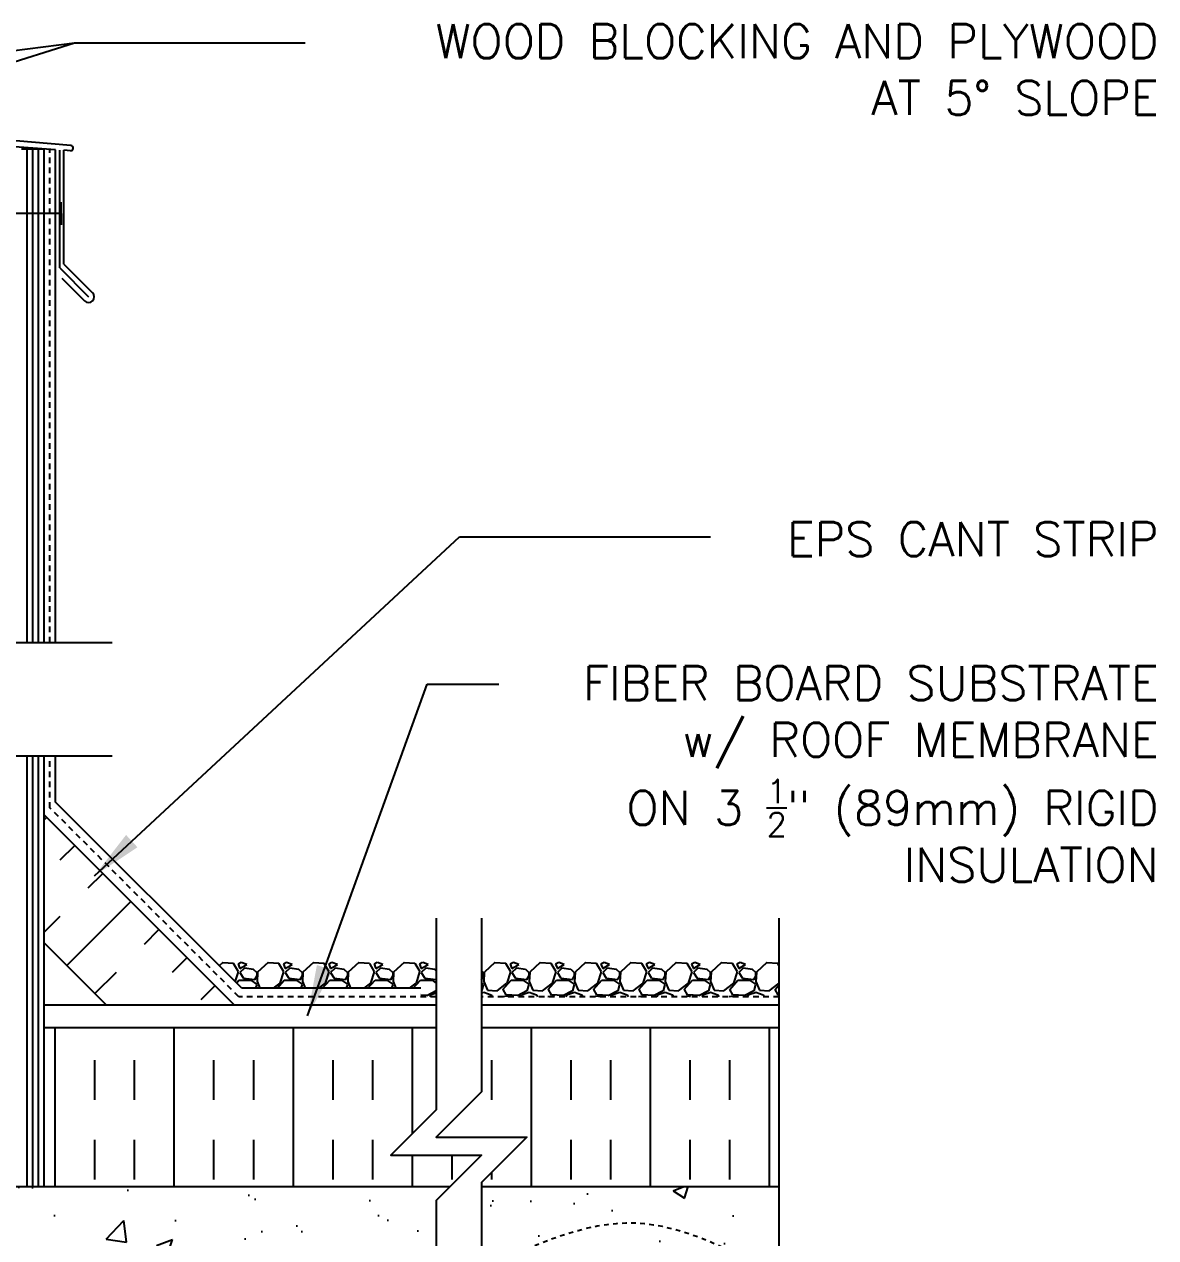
# Model space of a CAD drawing. Header units: inches. Extents: x 96.3 to 152.8, y 101.3 to 176.4.
# Drawn here: x 127.72 to 152.67, y 148.8 to 175.57 of the extents above; entities that cross this region are included whole.
import ezdxf

# ---------------------------------------------------------------- set-up
doc = ezdxf.new("R2010")
doc.units = ezdxf.units.IN
doc.header["$LTSCALE"] = 0.5
doc.header["$MEASUREMENT"] = 0
doc.linetypes.add('DASHED2', pattern=[0.375, 0.25, -0.125])
doc.linetypes.add('HIDDEN2', pattern=[0.1875, 0.125, -0.0625])
for name, color, linetype in [('HATCH', 12, 'Continuous'), ('line25', 2, 'Continuous'), ('LINE50', 5, 'Continuous'), ('LINE9', 9, 'Continuous'), ('TEXT', 4, 'Continuous')]:
    doc.layers.add(name, color=color, linetype=linetype)
doc.styles.add('DIM', font='romans.shx', dxfattribs={"width": 0.7})
doc.styles.add('ROMANS', font='romans.shx', dxfattribs={"height": 0.75})
doc.dimstyles.new('ext_12', dxfattribs={"dimscale": 12, "dimtxt": 0.075, "dimasz": 0.09375, "dimexe": 0.09375, "dimexo": 0.0625, "dimgap": 0.0625, "dimtad": 1, "dimdec": 1, "dimzin": 2, "dimdsep": 46, "dimlunit": 4, "dimtxsty": 'DIM', "dimcen": 0.09, "dimdle": 0.09375, "dimclrt": 4, "dimadec": 0, "dimazin": 0, "dimtfac": 1, "dimtdec": 1, "dimtmove": 2, "dimatfit": 3, "dimfxl": 1, "dimfrac": 2, "dimtolj": 1, "dimtzin": 0, "dimarcsym": 0})

msp = doc.modelspace()

# ---------------------------------------------------------------- hatches: boundary and pattern name
at = {"layer": 'HATCH'}
h = msp.add_hatch(dxfattribs=at)
h.set_pattern_fill('AR-CONC', color=256, scale=0.5)
h.paths.add_polyline_path([(125.035, 169.915, 0.336749), (124.373, 169.81, 0.520567), (123.986, 169.81, 0.520567), (123.486, 169.81, 0.520567), (122.64, 169.81, 0.520567), (122.357, 169.81, 0.520567), (121.463, 169.81, 0.520567), (120.723, 169.81, 0.520567), (120.03, 169.81, 0.520567), (119.81, 169.81, 0.321585), (119.035, 169.835), (119.035, 169.211, 0.064398), (119.145, 169.145), (119.235, 169.145), (119.235, 169.103, -0.249069), (119.345, 168.896), (119.345, 168.829, -0.414214), (119.282, 168.766), (119.235, 168.766), (119.235, 168.696), (119.34, 168.696, 0.10046), (119.733, 168.753, -0.601435), (119.853, 168.649, 2.182095), (120.263, 168.861, -1), (120.426, 169.27, -0.24438), (120.875, 168.749, 0.053157), (121.041, 168.135, 0.223253), (121.241, 167.97), (121.261, 167.966, 0.955472), (121.399, 168.559, -0.735593), (121.386, 169.017, -0.082755), (122.035, 169.126, -0.082755), (122.683, 169.017, -0.735593), (122.67, 168.559, 0.955472), (122.809, 167.966), (122.828, 167.97, 0.223253), (123.029, 168.135, 0.053157), (123.194, 168.749, -0.24438), (123.643, 169.27, -1), (123.806, 168.861, 2.182095), (124.216, 168.649, -0.601435), (124.336, 168.753, 0.10046), (124.73, 168.696), (124.835, 168.696), (124.835, 168.766), (124.787, 168.766, -0.414214), (124.725, 168.829), (124.725, 168.896, -0.249069), (124.835, 169.103), (124.835, 169.145), (124.925, 169.145, 0.064398), (125.035, 169.211)])
h.paths.add_polyline_path([(125.035, 165.081, 0.082415), (124.891, 165.161, -0.317837), (124.725, 165.396), (124.725, 165.464, -0.414214), (124.787, 165.526), (124.835, 165.526), (124.835, 165.596), (124.73, 165.596, -0.188973), (124.574, 165.691, 0.196323), (124.125, 166.037), (122.803, 166.328, 0.057795), (122.035, 166.417, 0.057795), (121.266, 166.328), (119.945, 166.037, 0.196323), (119.495, 165.691, -0.188973), (119.34, 165.596), (119.235, 165.596), (119.235, 165.526), (119.282, 165.526, -0.414214), (119.345, 165.464), (119.345, 165.396, -0.317837), (119.178, 165.161, 0.082415), (119.035, 165.081), (119.035, 161.932), (119.298, 161.932), (120.298, 160.932), (120.298, 162.932), (121.298, 161.932), (125.035, 161.932)])
h.paths.add_polyline_path([(125.035, 159.432), (121.298, 159.432), (120.298, 160.432), (120.298, 158.432), (119.298, 159.432), (119.035, 159.432), (119.035, 156.651, 0.082415), (119.178, 156.572, -0.317837), (119.345, 156.336), (119.345, 156.268, -0.414214), (119.282, 156.206), (119.235, 156.206), (119.235, 156.136), (119.34, 156.136, -0.188973), (119.495, 156.041, 0.196323), (119.945, 155.695), (121.266, 155.404, 0.057795), (122.035, 155.315, 0.057795), (122.803, 155.404), (124.125, 155.695, 0.196323), (124.574, 156.041, -0.188973), (124.73, 156.136), (124.835, 156.136), (124.835, 156.206), (124.787, 156.206, -0.414214), (124.725, 156.268), (124.725, 156.336, -0.317837), (124.891, 156.572, 0.082415), (125.035, 156.651)])
h.paths.add_polyline_path([(125.035, 152.521, 0.064398), (124.925, 152.587), (124.835, 152.587), (124.835, 152.629, -0.249069), (124.725, 152.836), (124.725, 152.903, -0.414214), (124.787, 152.966), (124.835, 152.966), (124.835, 153.036), (124.73, 153.036, 0.10046), (124.336, 152.979, -0.601435), (124.216, 153.084, 2.182095), (123.806, 152.871, -1), (123.643, 152.462, -0.24438), (123.194, 152.983, 0.053157), (123.029, 153.597, 0.223253), (122.828, 153.762), (122.809, 153.766, 0.955472), (122.67, 153.173, -0.735593), (122.683, 152.715, -0.082755), (122.035, 152.607, -0.082755), (121.386, 152.715, -0.735593), (121.399, 153.173, 0.955472), (121.261, 153.766), (121.241, 153.762, 0.223253), (121.041, 153.597, 0.053157), (120.875, 152.983, -0.24438), (120.426, 152.462, -1), (120.263, 152.871, 2.182095), (119.853, 153.084, -0.601435), (119.733, 152.979, 0.10046), (119.34, 153.036), (119.235, 153.036), (119.235, 152.966), (119.282, 152.966, -0.414214), (119.345, 152.903), (119.345, 152.836, -0.249069), (119.235, 152.629), (119.235, 152.587), (119.145, 152.587, 0.064398), (119.035, 152.521), (119.035, 150.432), (119.035, 149.977, -0.430559), (119.404, 149.922, -0.520567), (119.645, 149.922, -0.520567), (120.136, 149.922, -0.520567), (120.459, 149.922, -0.520567), (120.641, 149.922, -0.520567), (121.052, 149.922, -0.520567), (121.417, 149.922, -0.520567), (121.918, 149.922, -0.520567), (122.205, 149.922, -0.520567), (122.424, 149.922, -0.520567), (122.742, 149.922, -0.520567), (122.961, 149.922, -0.520567), (123.263, 149.922, -0.520567), (123.568, 149.922, -0.520567), (123.889, 149.922, -0.520567), (124.231, 149.922, -0.520567), (124.478, 149.922, -0.520567), (124.828, 149.922, -0.520567), (125.174, 149.922, -0.520567), (125.447, 149.922, -0.498026), (125.722, 149.932), (125.722, 150.432), (125.035, 150.432)])
h.paths.add_polyline_path([(125.035, 143.637), (124.67, 143.637), (124.67, 143.744, -0.327813), (124.635, 143.792), (124.535, 143.792), (124.535, 144.353, 0.390098), (124.259, 144.652), (122.051, 144.836, 0.04154), (122.018, 144.836), (119.81, 144.652, 0.390098), (119.535, 144.353), (119.535, 143.792), (119.435, 143.792, -0.327813), (119.4, 143.744), (119.4, 143.637), (119.035, 143.637), (119.035, 142.887), (119.072, 142.887), (119.11, 143.003, -0.6), (119.21, 143.003), (119.248, 142.887), (119.4, 142.887), (119.4, 142.851, -0.327813), (119.435, 142.803), (119.435, 142.773), (119.535, 142.773), (119.535, 141.258, 0.258958), (119.794, 140.791, -0.31131), (119.85, 140.661, 2.127293), (120.263, 140.886, -1), (120.426, 141.294, -0.325306), (120.893, 140.552, 0.10488), (121.065, 139.74, 1.422913), (121.399, 140.207, -0.735593), (121.386, 140.665, -0.082755), (122.035, 140.773, -0.082755), (122.683, 140.665, -0.735593), (122.67, 140.207, 1.422913), (123.004, 139.74, 0.10488), (123.176, 140.552, -0.325306), (123.643, 141.294, -1), (123.806, 140.886, 2.127293), (124.219, 140.661, -0.31131), (124.275, 140.791, 0.258958), (124.535, 141.258), (124.535, 142.773), (124.635, 142.773), (124.635, 142.803, -0.327813), (124.67, 142.851), (124.67, 142.887), (124.822, 142.887), (124.86, 143.003, -0.6), (124.96, 143.003), (124.998, 142.887), (125.035, 142.887)])
h.paths.add_polyline_path([(136.807, 149.624), (137.115, 149.932), (125.722, 149.932, 0.498026), (125.447, 149.922, 0.520567), (125.174, 149.922, 0.520567), (124.828, 149.922, 0.520567), (124.478, 149.922, 0.520567), (124.231, 149.922, 0.520567), (123.889, 149.922, 0.520567), (123.568, 149.922, 0.520567), (123.263, 149.922, 0.520567), (122.961, 149.922, 0.520567), (122.742, 149.922, 0.520567), (122.424, 149.922, 0.520567), (122.205, 149.922, 0.520567), (121.918, 149.922, 0.520567), (121.417, 149.922, 0.520567), (121.052, 149.922, 0.520567), (120.641, 149.922, 0.520567), (120.459, 149.922, 0.520567), (120.136, 149.922, 0.520567), (119.645, 149.922, 0.520567), (119.404, 149.922, 0.430559), (119.035, 149.977), (119.035, 148.737), (119.4, 148.737), (119.4, 147.537), (119.035, 147.537), (119.035, 147.187, -0.334786), (119.181, 147.139, -0.520567), (119.298, 147.139, -0.520567), (119.574, 147.139, -0.520567), (119.854, 147.139, -0.520567), (120.099, 147.139, -0.520567), (120.359, 147.139, -0.520567), (120.667, 147.139, -0.520567), (120.893, 147.139, -0.520567), (121.378, 147.139, -0.520567), (121.687, 147.139, -0.520567), (122.058, 147.139, -0.520567), (122.394, 147.139, -0.520567), (122.679, 147.139, -0.520567), (122.987, 147.139, -0.520567), (123.33, 147.139, -0.520567), (123.548, 147.139, -0.520567), (123.892, 147.139, -0.520567), (124.128, 147.139, -0.520567), (124.3, 147.139, -0.520567), (124.549, 147.139, -0.340851), (124.772, 147.139, -0.306938), (125.035, 147.139), (125.035, 147.182), (136.807, 147.182)])
h.paths.add_polyline_path([(124.535, 146.632), (124.635, 146.632, -0.327813), (124.67, 146.68), (124.67, 146.787), (125.035, 146.787), (125.035, 147.139, 0.306938), (124.772, 147.139, 0.340851), (124.549, 147.139, 0.520567), (124.3, 147.139, 0.520567), (124.128, 147.139, 0.520567), (123.892, 147.139, 0.520567), (123.548, 147.139, 0.520567), (123.33, 147.139, 0.520567), (122.987, 147.139, 0.520567), (122.679, 147.139, 0.520567), (122.394, 147.139, 0.520567), (122.058, 147.139, 0.520567), (121.687, 147.139, 0.520567), (121.378, 147.139, 0.520567), (120.893, 147.139, 0.520567), (120.667, 147.139, 0.520567), (120.359, 147.139, 0.520567), (120.099, 147.139, 0.520567), (119.854, 147.139, 0.520567), (119.574, 147.139, 0.520567), (119.298, 147.139, 0.520567), (119.181, 147.139, 0.334786), (119.035, 147.187), (119.035, 146.787), (119.4, 146.787), (119.4, 146.68, -0.327813), (119.435, 146.632), (119.535, 146.632), (119.535, 146.071, 0.390098), (119.81, 145.772), (122.018, 145.589, 0.04154), (122.051, 145.589), (124.259, 145.772, 0.390098), (124.535, 146.071)])
edge = h.paths.add_edge_path()
edge.add_line((141.05, 148.304), (140.727, 148.304))
edge.add_line((140.727, 148.304), (140.727, 148.429))
edge.add_line((140.727, 148.429), (141.071, 148.429))
edge.add_arc((140.953, 148.054), 0.393, -69.7322, 72.5069, ccw=False)
edge.add_line((141.089, 147.686), (140.657, 147.564))
edge.add_arc((140.715, 147.432), 0.144, 113.7456, 240.3185)
edge.add_line((140.644, 147.307), (141.112, 147.307))
edge.add_arc((141.141, 146.845), 0.463, 46.7137, 93.5654, ccw=False)
edge.add_line((141.458, 147.182), (144.367, 147.182))
edge.add_line((144.367, 147.182), (144.367, 147.955))
edge.add_spline(control_points=[(144.367, 147.955), (143.316, 148.519), (141.162, 149.672), (138.943, 148.634), (137.807, 148.102)], knot_values=[0, 0, 0, 0, 3.379125, 6.918479, 6.918479, 6.918479, 6.918479], degree=3, periodic=0)
edge.add_line((137.807, 148.102), (137.807, 147.182))
edge.add_line((137.807, 147.182), (138.205, 147.182))
edge.add_line((138.205, 147.182), (140.616, 147.182))
edge.add_arc((140.715, 147.432), 0.269, 111.5979, 248.4021, ccw=False)
edge.add_line((140.616, 147.682), (141.05, 147.804))
edge.add_arc((140.953, 148.054), 0.268, 291.22, 428.78)
edge = h.paths.add_edge_path()
edge.add_line((144.367, 149.932), (137.807, 149.932))
edge.add_line((137.807, 149.932), (137.807, 148.102))
edge.add_spline(control_points=[(137.807, 148.102), (138.943, 148.634), (141.162, 149.672), (143.316, 148.519), (144.367, 147.955)], knot_values=[0, 0, 0, 0, 3.539354, 6.918479, 6.918479, 6.918479, 6.918479], degree=3, periodic=0)
edge.add_line((144.367, 147.955), (144.367, 149.932))
h.paths.add_polyline_path([(124.535, 135.955, 0.291097), (124.247, 136.408), (122.988, 136.997, 0.093369), (122.181, 137.204, 0.016332), (122.035, 137.209, 0.109869), (121.081, 136.997), (119.823, 136.408, 0.291097), (119.535, 135.955), (119.535, 134.814), (119.655, 134.614), (119.655, 134.502), (119.4, 134.502), (119.4, 134.127), (119.035, 134.127), (119.035, 132.432), (119.035, 130.343, 0.064398), (119.145, 130.277), (119.235, 130.277), (119.235, 130.235, -0.249069), (119.345, 130.028), (119.345, 129.961, -0.414214), (119.282, 129.898), (119.235, 129.898), (119.235, 129.828), (119.34, 129.828, 0.10046), (119.733, 129.885, -0.601435), (119.853, 129.781, 2.182095), (120.263, 129.993, -1), (120.426, 130.402, -0.24438), (120.875, 129.881, 0.053157), (121.041, 129.267, 1.553132), (121.399, 129.691, -0.735593), (121.386, 130.15, -0.082755), (122.035, 130.258, -0.082755), (122.683, 130.15, -0.735593), (122.67, 129.691, 1.553132), (123.029, 129.267, 0.053157), (123.194, 129.881, -0.24438), (123.643, 130.402, -1), (123.806, 129.993, 2.182095), (124.216, 129.781, -0.601435), (124.336, 129.885, 0.10046), (124.73, 129.828), (124.835, 129.828), (124.835, 129.898), (124.787, 129.898, -0.414214), (124.725, 129.961), (124.725, 130.028, -0.249069), (124.835, 130.235), (124.835, 130.277), (124.925, 130.277, 0.064398), (125.035, 130.343), (125.035, 132.432), (125.035, 134.127), (124.67, 134.127), (124.67, 134.502), (124.415, 134.502), (124.415, 134.614), (124.535, 134.814)])
h.paths.add_polyline_path([(121.531, 139.256, -0.053094), (121.081, 139.411), (120.069, 139.885, 0.549071), (119.535, 139.545), (119.535, 139.018, 0.414214), (120.16, 138.393), (121.545, 138.393, 0.085652), (121.67, 138.415, 0.316711), (121.92, 138.768, 0.350119)])
h.paths.add_polyline_path([(121.92, 137.839, 0.413582), (121.545, 138.213), (120.16, 138.213, 0.414214), (119.535, 137.588), (119.535, 137.062, 0.549071), (120.069, 136.722), (121.081, 137.196, -0.053094), (121.531, 137.351, 0.350119)])
h.paths.add_polyline_path([(123.91, 138.213), (122.525, 138.213, 0.413582), (122.15, 137.839, 0.350119), (122.538, 137.351, -0.053094), (122.988, 137.196), (124.001, 136.722, 0.549071), (124.535, 137.062), (124.535, 137.588, 0.414214)])
h.paths.add_polyline_path([(124.535, 139.545, 0.549071), (124.001, 139.885), (122.988, 139.411, -0.053094), (122.538, 139.256, 0.350119), (122.15, 138.768, 0.413582), (122.525, 138.393), (123.91, 138.393, 0.414214), (124.535, 139.018)])
h.paths.add_polyline_path([(124.725, 126.528), (124.725, 126.596, -0.414214), (124.787, 126.658), (124.835, 126.658), (124.835, 126.728), (124.73, 126.728, -0.188973), (124.574, 126.823, 0.196323), (124.125, 127.169), (122.803, 127.46, 0.057795), (122.035, 127.549, 0.057795), (121.266, 127.46), (119.945, 127.169, 0.196323), (119.495, 126.823, -0.188973), (119.34, 126.728), (119.235, 126.728), (119.235, 126.658), (119.282, 126.658, -0.414214), (119.345, 126.596), (119.345, 126.528, -0.249069), (119.235, 126.321), (119.235, 126.279), (119.145, 126.279, 0.064398), (119.035, 126.213), (119.035, 123.373), (119.691, 123.373), (120.691, 124.373), (120.691, 123.373), (120.691, 122.373), (121.691, 123.373), (125.035, 123.373), (125.035, 126.213, 0.064398), (124.925, 126.279), (124.835, 126.279), (124.835, 126.321, -0.249069)])
h = msp.add_hatch(dxfattribs=at)
h.set_pattern_fill('INSUL', color=256, scale=7, angle=45, style=0)
h.set_pattern_definition([(45, (20.8565, -4.969), (-1.856155, 1.856155), []), (45, (20.2377, -4.3503), (-1.856155, 1.856155), [0.875, -0.875]), (45, (19.619, -3.7316), (-1.856155, 1.856155), [0.875, -0.875])])
h.paths.add_polyline_path([(129.408, 154.057), (132.236, 154.057), (128.16, 158.134), (128.16, 155.305)])
h = msp.add_hatch(dxfattribs=at)
h.set_pattern_fill('INSUL', color=256, scale=7, angle=90, style=0)
h.set_pattern_definition([(90, (149.4035, 151.84), (-2.625, 2e-16), []), (90, (148.5285, 151.84), (-2.625, 2e-16), [0.875, -0.875]), (90, (147.6535, 151.84), (-2.625, 2e-16), [0.875, -0.875])])
h.paths.add_polyline_path([(137.807, 150.019), (137.807, 149.932), (144.367, 149.932), (144.367, 153.432), (137.807, 153.432), (137.807, 152.019), (136.807, 151.019), (138.807, 151.019)])
h.paths.add_polyline_path([(137.115, 149.932), (137.807, 150.624), (135.807, 150.624), (136.807, 151.624), (136.807, 153.432), (128.16, 153.432), (128.16, 149.932)])

# ---------------------------------------------------------------- linework, layer by layer
for p, q in [((128.751, 172.892), (111.785, 174.376)), ((128.41, 172.798), (127.103, 172.89)), ((127.785, 161.932), (127.785, 172.816)), ((127.91, 161.932), (127.91, 172.816)), ((128.035, 161.932), (128.035, 172.816)), ((128.41, 161.932), (128.41, 172.798)), ((128.503, 170.193), (128.503, 172.791)), ((128.741, 172.779), (128.597, 172.787)), ((128.597, 170.276), (128.597, 172.787)), ((128.597, 170.276), (129.228, 169.645)), ((128.503, 170.193), (129.14, 169.557)), ((128.553, 169.967), (129.052, 169.468)), ((127.785, 149.932), (127.785, 159.432)), ((127.91, 149.932), (127.91, 159.432)), ((128.035, 149.932), (128.035, 159.432)), ((128.41, 158.414), (128.41, 159.432)), ((132.517, 154.307), (128.41, 158.414)), ((132.097, 154.871), (132.022, 154.802)), ((132.337, 154.85), (132.097, 154.87)), ((132.448, 154.671), (132.338, 154.851)), ((132.506, 154.871), (132.436, 154.841)), ((132.436, 154.841), (132.476, 154.741)), ((132.476, 154.741), (132.626, 154.831)), ((132.576, 154.751), (132.476, 154.651)), ((132.627, 154.831), (132.507, 154.871)), ((132.777, 154.721), (132.577, 154.751)), ((132.858, 154.649), (132.778, 154.719)), ((133.097, 154.871), (132.867, 154.661)), ((133.337, 154.85), (133.097, 154.87)), ((133.448, 154.671), (133.338, 154.851)), ((133.506, 154.871), (133.436, 154.841)), ((133.436, 154.841), (133.476, 154.741)), ((133.476, 154.741), (133.626, 154.831)), ((133.576, 154.751), (133.476, 154.651)), ((133.627, 154.831), (133.507, 154.871)), ((133.777, 154.721), (133.577, 154.751)), ((133.858, 154.649), (133.778, 154.719)), ((134.097, 154.871), (133.867, 154.661)), ((134.337, 154.85), (134.097, 154.87)), ((134.448, 154.671), (134.338, 154.851)), ((134.506, 154.871), (134.436, 154.841)), ((134.436, 154.841), (134.476, 154.741)), ((134.476, 154.741), (134.626, 154.831)), ((134.576, 154.751), (134.476, 154.651)), ((134.627, 154.831), (134.507, 154.871)), ((134.777, 154.721), (134.577, 154.751)), ((134.858, 154.649), (134.778, 154.719)), ((135.097, 154.871), (134.867, 154.661)), ((135.337, 154.85), (135.097, 154.87)), ((135.448, 154.671), (135.338, 154.851)), ((135.506, 154.871), (135.436, 154.841)), ((135.436, 154.841), (135.476, 154.741)), ((135.476, 154.741), (135.626, 154.831)), ((135.576, 154.751), (135.476, 154.651)), ((135.627, 154.831), (135.507, 154.871)), ((135.777, 154.721), (135.577, 154.751)), ((135.858, 154.649), (135.778, 154.719)), ((136.097, 154.871), (135.867, 154.661)), ((136.337, 154.85), (136.097, 154.87)), ((136.448, 154.671), (136.338, 154.851)), ((136.506, 154.871), (136.436, 154.841)), ((136.436, 154.841), (136.476, 154.741)), ((136.476, 154.741), (136.626, 154.831)), ((136.576, 154.751), (136.476, 154.651)), ((136.627, 154.831), (136.507, 154.871)), ((136.777, 154.721), (136.577, 154.751)), ((136.807, 154.694), (136.778, 154.719)), ((137.858, 154.649), (137.807, 154.694)), ((138.097, 154.871), (137.867, 154.661)), ((138.337, 154.85), (138.097, 154.87)), ((138.448, 154.671), (138.338, 154.851)), ((138.506, 154.871), (138.436, 154.841)), ((138.436, 154.841), (138.476, 154.741)), ((138.476, 154.741), (138.626, 154.831)), ((138.576, 154.751), (138.476, 154.651)), ((138.627, 154.831), (138.507, 154.871)), ((138.777, 154.721), (138.577, 154.751)), ((138.858, 154.649), (138.778, 154.719)), ((139.097, 154.871), (138.867, 154.661)), ((139.337, 154.85), (139.097, 154.87)), ((139.448, 154.671), (139.338, 154.851)), ((139.506, 154.871), (139.436, 154.841)), ((139.436, 154.841), (139.476, 154.741)), ((139.476, 154.741), (139.626, 154.831)), ((139.576, 154.751), (139.476, 154.651)), ((139.627, 154.831), (139.507, 154.871)), ((139.777, 154.721), (139.577, 154.751)), ((139.858, 154.649), (139.778, 154.719)), ((140.097, 154.871), (139.867, 154.661)), ((140.337, 154.85), (140.097, 154.87)), ((140.448, 154.671), (140.338, 154.851)), ((140.506, 154.871), (140.436, 154.841)), ((140.436, 154.841), (140.476, 154.741)), ((140.476, 154.741), (140.626, 154.831)), ((140.576, 154.751), (140.476, 154.651)), ((140.627, 154.831), (140.507, 154.871)), ((140.777, 154.721), (140.577, 154.751)), ((140.858, 154.649), (140.778, 154.719)), ((141.097, 154.871), (140.867, 154.661)), ((141.337, 154.85), (141.097, 154.87)), ((141.448, 154.671), (141.338, 154.851)), ((141.506, 154.871), (141.436, 154.841)), ((141.436, 154.841), (141.476, 154.741)), ((141.476, 154.741), (141.626, 154.831)), ((141.576, 154.751), (141.476, 154.651)), ((141.627, 154.831), (141.507, 154.871)), ((141.777, 154.721), (141.577, 154.751)), ((141.858, 154.649), (141.778, 154.719)), ((142.097, 154.871), (141.867, 154.661)), ((142.337, 154.85), (142.097, 154.87)), ((142.448, 154.671), (142.338, 154.851)), ((142.506, 154.871), (142.436, 154.841)), ((142.436, 154.841), (142.476, 154.741)), ((142.476, 154.741), (142.626, 154.831)), ((142.576, 154.751), (142.476, 154.651)), ((142.627, 154.831), (142.507, 154.871)), ((142.777, 154.721), (142.577, 154.751)), ((142.858, 154.649), (142.778, 154.719)), ((143.097, 154.871), (142.867, 154.661)), ((143.337, 154.85), (143.097, 154.87)), ((143.448, 154.671), (143.338, 154.851)), ((143.506, 154.871), (143.436, 154.841)), ((143.436, 154.841), (143.476, 154.741)), ((143.476, 154.741), (143.626, 154.831)), ((143.576, 154.751), (143.476, 154.651)), ((143.627, 154.831), (143.507, 154.871)), ((143.777, 154.721), (143.577, 154.751)), ((143.858, 154.649), (143.778, 154.719)), ((144.097, 154.871), (143.867, 154.661)), ((144.337, 154.85), (144.097, 154.87)), ((144.367, 154.804), (144.338, 154.851)), ((132.375, 154.448), (132.447, 154.671)), ((132.403, 154.421), (132.456, 154.481)), ((132.456, 154.481), (132.716, 154.481)), ((132.476, 154.651), (132.556, 154.531)), ((132.557, 154.531), (132.807, 154.501)), ((132.716, 154.483), (132.846, 154.393)), ((132.807, 154.501), (132.857, 154.591)), ((132.855, 154.453), (132.916, 154.307)), ((132.866, 154.661), (132.856, 154.451)), ((132.856, 154.591), (132.856, 154.651)), ((133.3, 154.307), (133.456, 154.481)), ((133.367, 154.421), (133.447, 154.671)), ((133.456, 154.481), (133.716, 154.481)), ((133.476, 154.651), (133.556, 154.531)), ((133.557, 154.531), (133.807, 154.501)), ((133.716, 154.483), (133.846, 154.393)), ((133.807, 154.501), (133.857, 154.591)), ((133.855, 154.453), (133.916, 154.307)), ((133.866, 154.661), (133.856, 154.451)), ((133.856, 154.591), (133.856, 154.651)), ((134.3, 154.307), (134.456, 154.481)), ((134.367, 154.421), (134.447, 154.671)), ((134.456, 154.481), (134.716, 154.481)), ((134.476, 154.651), (134.556, 154.531)), ((134.557, 154.531), (134.807, 154.501)), ((134.716, 154.483), (134.846, 154.393)), ((134.807, 154.501), (134.857, 154.591)), ((134.855, 154.453), (134.916, 154.307)), ((134.866, 154.661), (134.856, 154.451)), ((134.856, 154.591), (134.856, 154.651)), ((135.3, 154.307), (135.456, 154.481)), ((135.367, 154.421), (135.447, 154.671)), ((135.456, 154.481), (135.716, 154.481)), ((135.476, 154.651), (135.556, 154.531)), ((135.557, 154.531), (135.807, 154.501)), ((135.716, 154.483), (135.846, 154.393)), ((135.807, 154.501), (135.857, 154.591)), ((135.855, 154.453), (135.916, 154.307)), ((135.866, 154.661), (135.856, 154.451)), ((135.856, 154.591), (135.856, 154.651)), ((136.3, 154.307), (136.456, 154.481)), ((136.367, 154.421), (136.447, 154.671)), ((136.456, 154.481), (136.716, 154.481)), ((136.476, 154.651), (136.556, 154.531)), ((136.557, 154.531), (136.807, 154.501)), ((136.716, 154.483), (136.807, 154.42)), ((136.807, 154.501), (136.807, 154.502)), ((137.807, 154.502), (137.857, 154.591)), ((137.855, 154.453), (137.935, 154.263)), ((137.866, 154.661), (137.856, 154.451)), ((137.856, 154.591), (137.856, 154.651)), ((138.276, 154.281), (138.456, 154.481)), ((138.367, 154.421), (138.447, 154.671)), ((138.456, 154.481), (138.716, 154.481)), ((138.476, 154.651), (138.556, 154.531)), ((138.557, 154.531), (138.807, 154.501)), ((138.716, 154.483), (138.846, 154.393)), ((138.807, 154.501), (138.857, 154.591)), ((138.855, 154.453), (138.935, 154.263)), ((138.866, 154.661), (138.856, 154.451)), ((138.856, 154.591), (138.856, 154.651)), ((139.276, 154.281), (139.456, 154.481)), ((139.367, 154.421), (139.447, 154.671)), ((139.456, 154.481), (139.716, 154.481)), ((139.476, 154.651), (139.556, 154.531)), ((139.557, 154.531), (139.807, 154.501)), ((139.716, 154.483), (139.846, 154.393)), ((139.807, 154.501), (139.857, 154.591)), ((139.855, 154.453), (139.935, 154.263)), ((139.866, 154.661), (139.856, 154.451)), ((139.856, 154.591), (139.856, 154.651)), ((140.276, 154.281), (140.456, 154.481)), ((140.367, 154.421), (140.447, 154.671)), ((140.456, 154.481), (140.716, 154.481)), ((140.476, 154.651), (140.556, 154.531)), ((140.557, 154.531), (140.807, 154.501)), ((140.716, 154.483), (140.846, 154.393)), ((140.807, 154.501), (140.857, 154.591)), ((140.855, 154.453), (140.935, 154.263)), ((140.866, 154.661), (140.856, 154.451)), ((140.856, 154.591), (140.856, 154.651)), ((141.276, 154.281), (141.456, 154.481)), ((141.367, 154.421), (141.447, 154.671)), ((141.456, 154.481), (141.716, 154.481)), ((141.476, 154.651), (141.556, 154.531)), ((141.557, 154.531), (141.807, 154.501)), ((141.716, 154.483), (141.846, 154.393)), ((141.807, 154.501), (141.857, 154.591)), ((141.855, 154.453), (141.935, 154.263)), ((141.866, 154.661), (141.856, 154.451)), ((141.856, 154.591), (141.856, 154.651)), ((142.276, 154.281), (142.456, 154.481)), ((142.367, 154.421), (142.447, 154.671)), ((142.456, 154.481), (142.716, 154.481)), ((142.476, 154.651), (142.556, 154.531)), ((142.557, 154.531), (142.807, 154.501)), ((142.716, 154.483), (142.846, 154.393)), ((142.807, 154.501), (142.857, 154.591)), ((142.855, 154.453), (142.935, 154.263)), ((142.866, 154.661), (142.856, 154.451)), ((142.856, 154.591), (142.856, 154.651)), ((143.276, 154.281), (143.456, 154.481)), ((143.367, 154.421), (143.447, 154.671)), ((143.456, 154.481), (143.716, 154.481)), ((143.476, 154.651), (143.556, 154.531)), ((143.557, 154.531), (143.807, 154.501)), ((143.716, 154.483), (143.846, 154.393)), ((143.807, 154.501), (143.857, 154.591)), ((143.855, 154.453), (143.935, 154.263)), ((143.866, 154.661), (143.856, 154.451)), ((143.856, 154.591), (143.856, 154.651)), ((136.465, 154.307), (132.517, 154.307)), ((132.847, 154.391), (132.823, 154.307)), ((133.218, 154.307), (133.366, 154.422)), ((133.847, 154.391), (133.823, 154.307)), ((134.218, 154.307), (134.366, 154.422)), ((134.847, 154.391), (134.823, 154.307)), ((135.218, 154.307), (135.366, 154.422)), ((135.847, 154.391), (135.823, 154.307)), ((136.218, 154.307), (136.366, 154.422)), ((136.465, 154.182), (136.465, 154.182)), ((136.807, 154.25), (136.597, 154.14)), ((136.674, 154.119), (136.696, 154.171)), ((136.697, 154.171), (136.807, 154.206)), ((136.807, 154.253), (136.807, 154.251)), ((137.807, 154.42), (137.846, 154.393)), ((137.847, 154.391), (137.807, 154.253)), ((137.807, 154.206), (137.857, 154.221)), ((137.856, 154.221), (138.016, 154.161)), ((137.936, 154.261), (138.146, 154.251)), ((138.017, 154.161), (138.036, 154.119)), ((138.146, 154.252), (138.366, 154.422)), ((138.348, 154.161), (138.278, 154.281)), ((138.596, 154.143), (138.346, 154.163)), ((138.807, 154.25), (138.597, 154.14)), ((138.674, 154.119), (138.696, 154.171)), ((138.697, 154.171), (138.857, 154.221)), ((138.847, 154.391), (138.807, 154.251)), ((138.856, 154.221), (139.016, 154.161)), ((138.936, 154.261), (139.146, 154.251)), ((139.017, 154.161), (139.036, 154.119)), ((139.146, 154.252), (139.366, 154.422)), ((139.348, 154.161), (139.278, 154.281)), ((139.596, 154.143), (139.346, 154.163)), ((139.807, 154.25), (139.597, 154.14)), ((139.674, 154.119), (139.696, 154.171)), ((139.697, 154.171), (139.857, 154.221)), ((139.847, 154.391), (139.807, 154.251)), ((139.856, 154.221), (140.016, 154.161)), ((139.936, 154.261), (140.146, 154.251)), ((140.017, 154.161), (140.036, 154.119)), ((140.146, 154.252), (140.366, 154.422)), ((140.348, 154.161), (140.278, 154.281)), ((140.596, 154.143), (140.346, 154.163)), ((140.807, 154.25), (140.597, 154.14)), ((140.674, 154.119), (140.696, 154.171)), ((140.697, 154.171), (140.857, 154.221)), ((140.847, 154.391), (140.807, 154.251)), ((140.856, 154.221), (141.016, 154.161)), ((140.936, 154.261), (141.146, 154.251)), ((141.017, 154.161), (141.036, 154.119)), ((141.146, 154.252), (141.366, 154.422)), ((141.348, 154.161), (141.278, 154.281)), ((141.596, 154.143), (141.346, 154.163)), ((141.807, 154.25), (141.597, 154.14)), ((141.674, 154.119), (141.696, 154.171)), ((141.697, 154.171), (141.857, 154.221)), ((141.847, 154.391), (141.807, 154.251)), ((141.856, 154.221), (142.016, 154.161)), ((141.936, 154.261), (142.146, 154.251)), ((142.017, 154.161), (142.036, 154.119)), ((142.146, 154.252), (142.366, 154.422)), ((142.348, 154.161), (142.278, 154.281)), ((142.596, 154.143), (142.346, 154.163)), ((142.807, 154.25), (142.597, 154.14)), ((142.674, 154.119), (142.696, 154.171)), ((142.697, 154.171), (142.857, 154.221)), ((142.847, 154.391), (142.807, 154.251)), ((142.856, 154.221), (143.016, 154.161)), ((142.936, 154.261), (143.146, 154.251)), ((143.017, 154.161), (143.036, 154.119)), ((143.146, 154.252), (143.366, 154.422)), ((143.348, 154.161), (143.278, 154.281)), ((143.596, 154.143), (143.346, 154.163)), ((143.807, 154.25), (143.597, 154.14)), ((143.674, 154.119), (143.696, 154.171)), ((143.697, 154.171), (143.857, 154.221)), ((143.847, 154.391), (143.807, 154.251)), ((143.856, 154.221), (144.016, 154.161)), ((143.936, 154.261), (144.146, 154.251)), ((144.017, 154.161), (144.036, 154.119)), ((144.146, 154.252), (144.366, 154.422)), ((144.276, 154.281), (144.367, 154.382)), ((144.348, 154.161), (144.278, 154.281)), ((144.367, 154.161), (144.346, 154.163)), ((144.367, 154.421), (144.367, 154.423)), ((136.596, 154.143), (136.465, 154.153)), ((138.367, 154.13), (138.266, 154.119)), ((138.415, 154.119), (138.366, 154.131)), ((139.367, 154.13), (139.266, 154.119)), ((139.415, 154.119), (139.366, 154.131)), ((140.367, 154.13), (140.266, 154.119)), ((140.415, 154.119), (140.366, 154.131)), ((141.367, 154.13), (141.266, 154.119)), ((141.415, 154.119), (141.366, 154.131)), ((142.367, 154.13), (142.266, 154.119)), ((142.415, 154.119), (142.366, 154.131)), ((143.367, 154.13), (143.266, 154.119)), ((143.415, 154.119), (143.366, 154.131)), ((144.367, 154.13), (144.266, 154.119)), ((144.367, 154.131), (144.366, 154.131))]:
    msp.add_line(p, q, dxfattribs=at)
for centre, radius, start, end in [((128.746, 172.835), 0.0567, 265, 85), ((129.14, 169.557), 0.125, 225, 45)]:
    msp.add_arc(centre, radius, start, end, dxfattribs=at)
at = {"layer": 'line25'}
for p, q in [((128.16, 172.816), (127.66, 172.816)), ((128.16, 161.932), (128.16, 172.816)), ((128.16, 149.932), (128.16, 159.432)), ((132.361, 153.932), (128.16, 158.134)), ((129.533, 153.932), (128.16, 155.305)), ((125.722, 149.932), (137.115, 149.932)), ((137.807, 149.932), (144.367, 149.932)), ((137.807, 149.932), (138.205, 149.932))]:
    msp.add_line(p, q, dxfattribs=at)
for points in [[(136.807, 153.432), (128.16, 153.432)], [(144.367, 153.432), (137.807, 153.432)]]:
    msp.add_lwpolyline(points, dxfattribs=at)
at = {"layer": 'LINE50', "color": 9, "linetype": 'DASHED2'}
for p, q in [((128.285, 161.932), (128.285, 172.807)), ((128.285, 158.289), (128.285, 159.432)), ((132.454, 154.119), (128.285, 158.289)), ((136.807, 154.119), (132.454, 154.119)), ((144.367, 154.119), (137.807, 154.119))]:
    msp.add_line(p, q, dxfattribs=at)
at = {"layer": 'LINE9'}
for p, q in [((128.538, 171.394), (128.538, 171.644)), ((128.538, 171.394), (126.692, 171.394)), ((128.538, 171.394), (128.538, 171.144)), ((121.298, 161.932), (129.66, 161.932)), ((121.298, 159.432), (129.66, 159.432)), ((144.367, 144.767), (144.367, 155.853))]:
    msp.add_line(p, q, dxfattribs=at)
for points in [[(136.807, 155.853), (136.807, 151.624), (136.807, 151.624), (135.807, 150.624), (137.807, 150.624), (136.807, 149.624), (136.807, 146.185)], [(137.807, 155.853), (137.807, 152.019), (137.807, 152.019), (136.807, 151.019), (138.807, 151.019), (137.807, 150.019), (137.807, 146.185)], [(136.807, 153.932), (128.16, 153.932)], [(144.367, 153.932), (137.807, 153.932)]]:
    msp.add_lwpolyline(points, dxfattribs=at)
at = {"layer": 'LINE9', "linetype": 'HIDDEN2'}
msp.add_spline([(144.367, 147.955), (141.196, 149.123), (137.807, 148.102)], degree=3, dxfattribs=at)

# ---------------------------------------------------------------- texts
at = {"layer": 'TEXT', "char_height": 0.75, "attachment_point": 3, "style": 'ROMANS'}
for s, insert, width in [('\\A1;WOOD BLOCKING AND PLYWOOD \\PAT 5%%D SLOPE', (152.735, 175.567), 19.25453), ('\\A1;EPS CANT STRIP', (152.735, 164.589), 9.59335), ('\\A1;FIBER BOARD SUBSTRATE\\Pw/ ROOF MEMBRANE \\PON 3 {\\H0.7x;\\S1/2;}" (89mm) RIGID \\PINSULATION', (152.735, 161.413), 26.1134)]:
    msp.add_mtext(s, dxfattribs=dict(at, insert=insert, width=width))

# ---------------------------------------------------------------- leaders
at = {"layer": 'TEXT'}
for points in [[(117.273, 173.72), (128.829, 175.156), (133.917, 175.156)], [(118.91, 172.064), (128.829, 175.156)], [(129.268, 156.786), (137.318, 164.265), (142.854, 164.265)], [(133.967, 153.699), (136.609, 161.014), (138.189, 161.014)]]:
    msp.add_leader(points, dimstyle='ext_12', override={"dimgap": 0.0625, "dimtad": 0}, dxfattribs=at)

doc.saveas('drawing.dxf')
